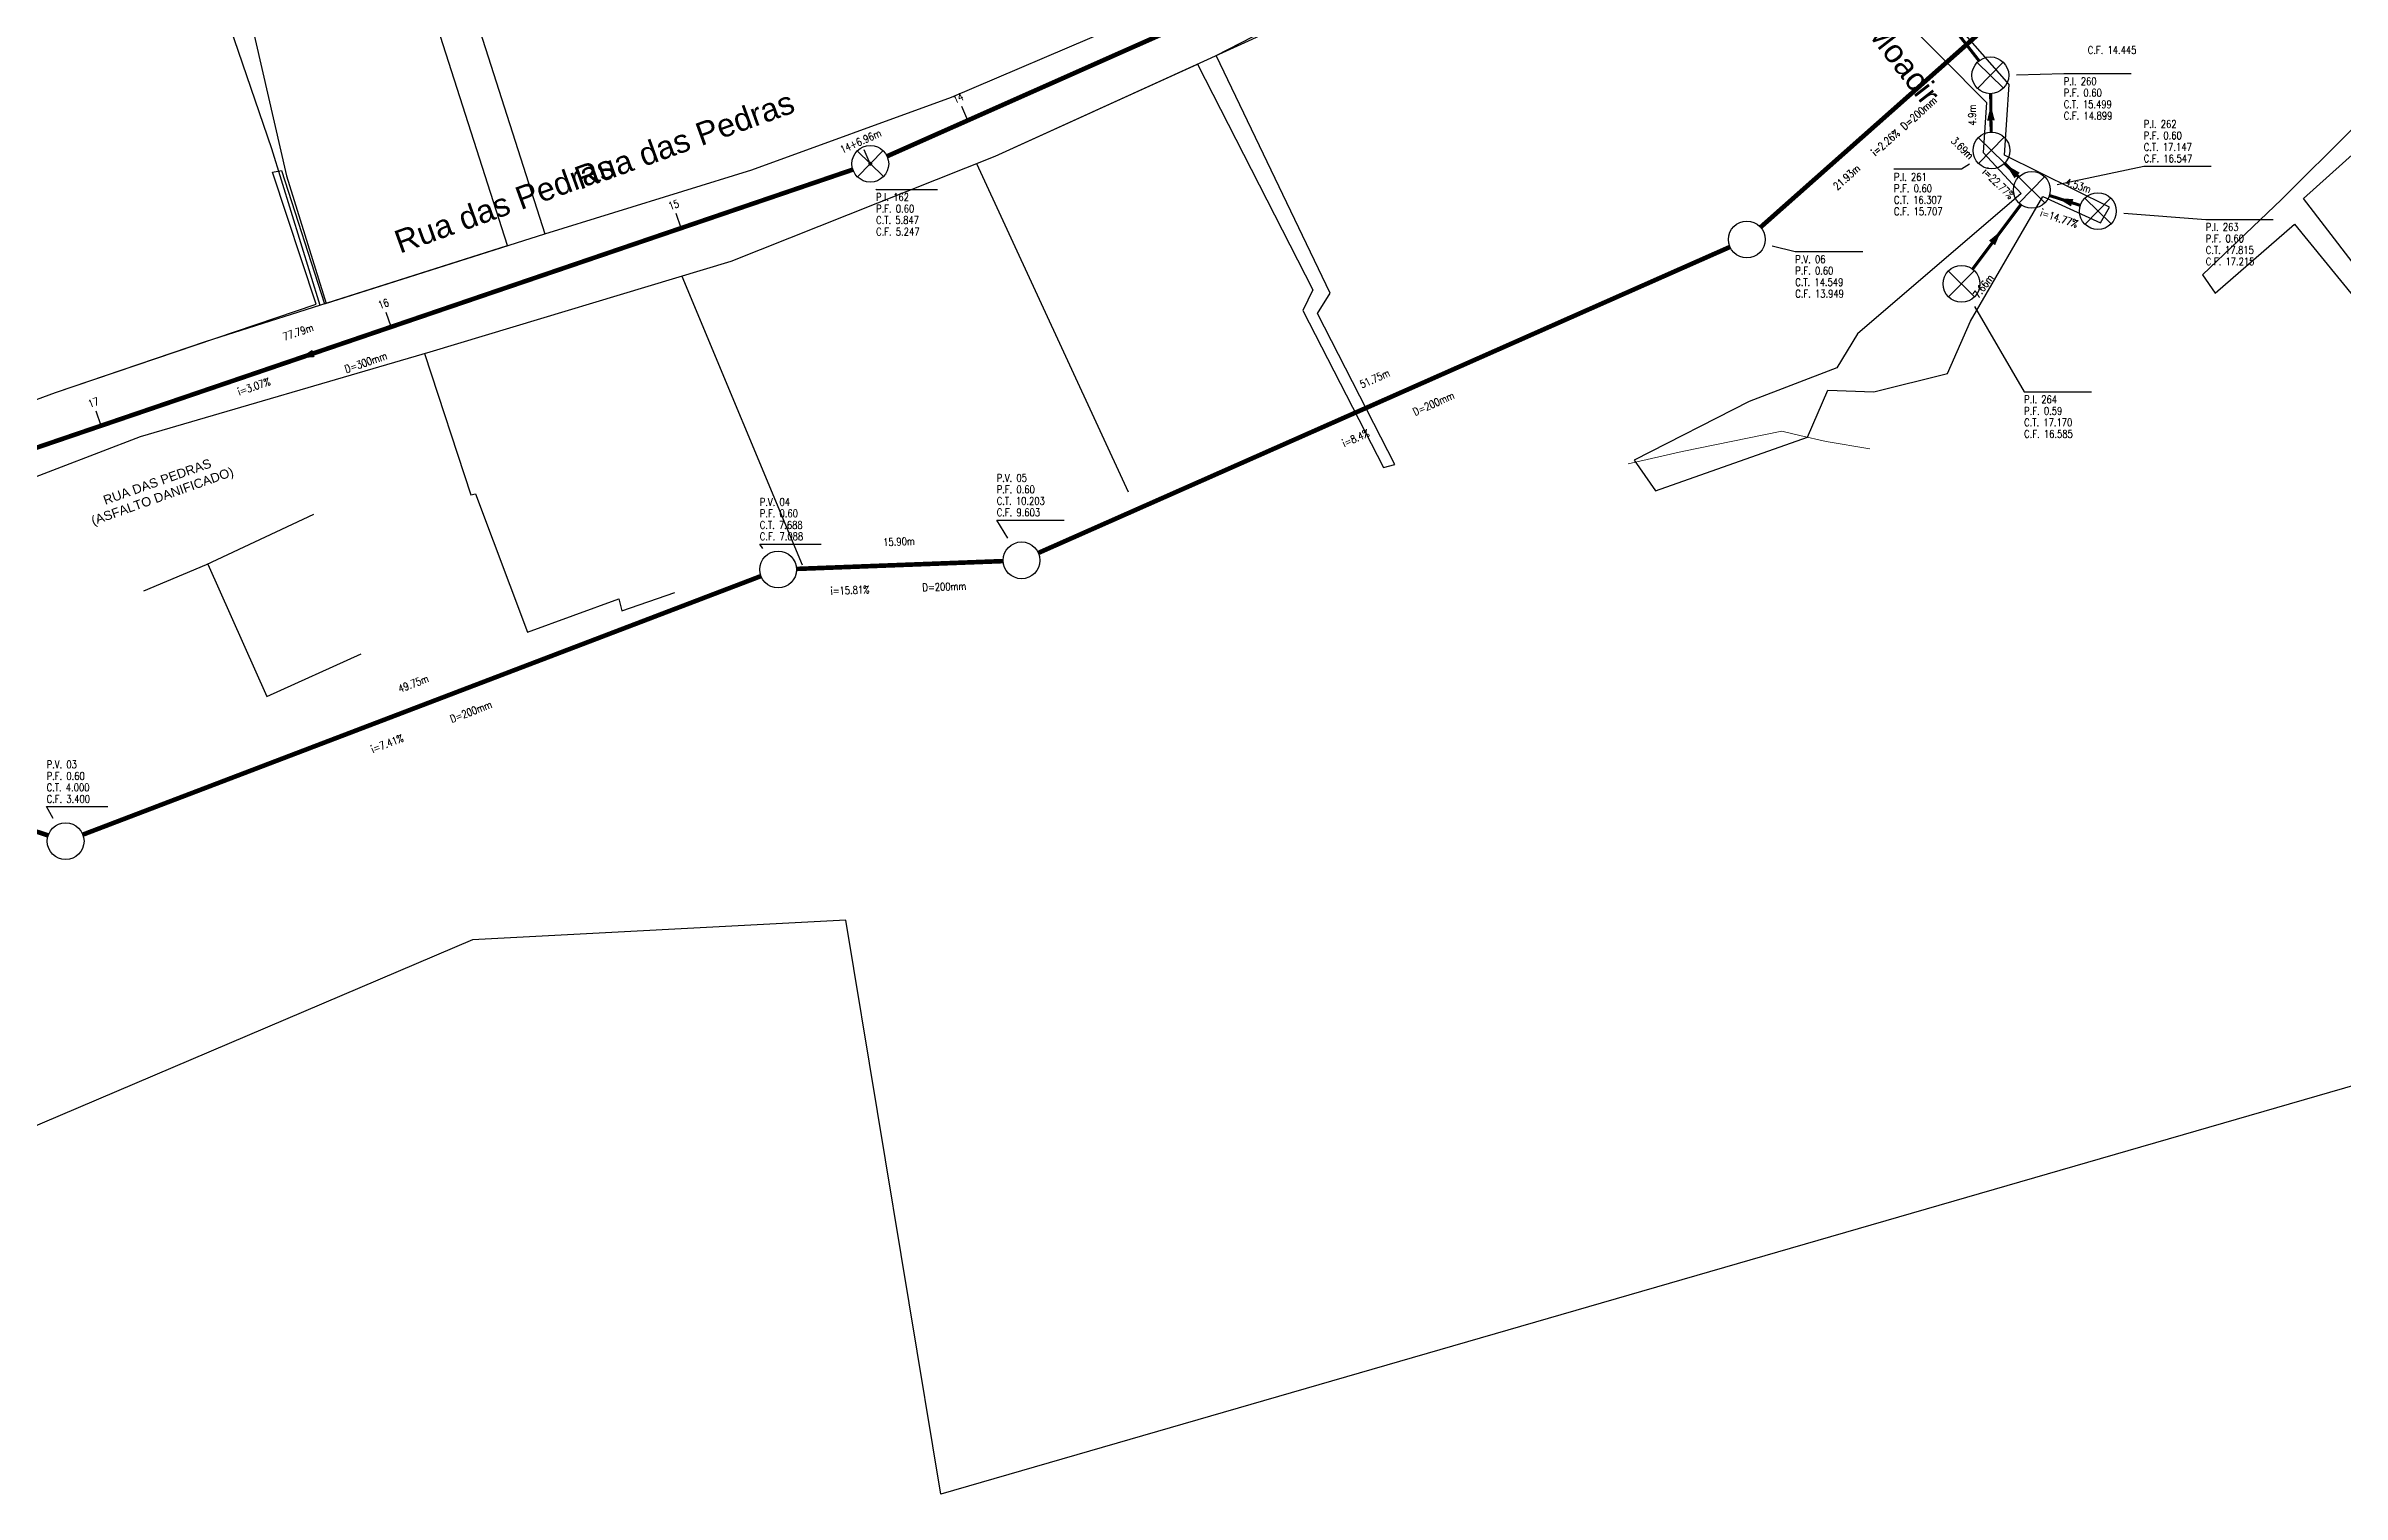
# Model space of a CAD drawing. Extents: x -289 to 361868, y -200 to 7352041.
# Drawn here: x 361361.9 to 361511.7, y 7351522.2 to 7351616.7 of the extents above; entities that cross this region are included whole.
import ezdxf
from ezdxf.enums import TextEntityAlignment as Align

# ---------------------------------------------------------------- set-up
doc = ezdxf.new("R2010")
doc.units = 0
doc.layers.add('LT-MURO', color=4, linetype='Continuous', lineweight=13)
doc.layers.add('LT-TEXTO-RUA', color=170, linetype='Continuous', lineweight=15)
for name, color, linetype in [('PONTOS-Caixas - Esgoto_U', 1, 'Continuous'), ('PONTOS-CAIXAS_U', 1, 'Continuous'), ('PS_IND_COMPRIMENTO', 7, 'Continuous'), ('PS_IND_DIAMETRO', 7, 'Continuous'), ('PS_IND_FLUXO', 3, 'Continuous'), ('PS_IND_INCLINACAO', 7, 'Continuous'), ('PS_PONTOS_IDENTIFICACAO_LIN', 7, 'Continuous'), ('PS_PONTOS_IDENTIFICACAO_TXT', 7, 'Continuous'), ('quadrasultima', 250, 'Continuous'), ('T-MARGEM', 7, 'Continuous'), ('TUBO_PVC', 1, 'Continuous'), ('ZZ-Carimbo Texto', 7, 'Continuous')]:
    doc.layers.add(name, color=color, linetype=linetype)
doc.styles.add('ARIAL', font='arial.ttf')
doc.styles.add('CARIMBO', font='arial.ttf', dxfattribs={"height": 2})
doc.styles.add('ROMANS', font='ROMANS.shx', dxfattribs={"height": 2})

# ---------------------------------------------------------------- blocks, each defined once
blk = doc.blocks.new('*U13', base_point=(4191.731, 1118.971))
for p, q in [((4191.559, 1119.139), (4191.902, 1118.803)), ((4191.898, 1119.143), (4191.563, 1118.8))]:
    blk.add_line(p, q)
blk.add_circle((4191.731, 1118.971), 0.24)
blk = doc.blocks.new('*U15', base_point=(361308.426, 7351550.49))
blk.add_circle((361308.426, 7351550.49), 0.24)
blk = doc.blocks.new('*U40')
at = {"layer": 'T-MARGEM'}
blk.add_line((0, 0), (0, 0.2), dxfattribs=at)
at = {"layer": 'T-MARGEM', "const_width": 0.025, "flags": 128}
blk.add_lwpolyline([(-0.013, 0, 1), (0.013, 0, 1)], format="xyb", close=True, dxfattribs=at)
blk = doc.blocks.new('*U41')
at = {"layer": 'T-MARGEM'}
blk.add_line((0, 0), (0, 0.2), dxfattribs=at)
at = {"layer": 'T-MARGEM', "const_width": 0.025, "flags": 128}
blk.add_lwpolyline([(-0.013, 0, 1), (0.013, 0, 1)], format="xyb", close=True, dxfattribs=at)
blk = doc.blocks.new('*U42')
at = {"layer": 'T-MARGEM'}
blk.add_line((0, 0), (0, 0.2), dxfattribs=at)
at = {"layer": 'T-MARGEM', "const_width": 0.025, "flags": 128}
blk.add_lwpolyline([(-0.013, 0, 1), (0.013, 0, 1)], format="xyb", close=True, dxfattribs=at)
blk = doc.blocks.new('*U43')
at = {"layer": 'T-MARGEM'}
blk.add_line((0, 0), (0, 0.2), dxfattribs=at)
at = {"layer": 'T-MARGEM', "const_width": 0.025, "flags": 128}
blk.add_lwpolyline([(-0.013, 0, 1), (0.013, 0, 1)], format="xyb", close=True, dxfattribs=at)
blk = doc.blocks.new('*U44')
at = {"layer": 'T-MARGEM'}
blk.add_line((0, 0), (0, 0.2), dxfattribs=at)
at = {"layer": 'T-MARGEM', "const_width": 0.025, "flags": 128}
blk.add_lwpolyline([(-0.013, 0, 1), (0.013, 0, 1)], format="xyb", close=True, dxfattribs=at)

msp = doc.modelspace()

# ---------------------------------------------------------------- linework, layer by layer
for p, q in [((361414.83, 7351609.83), (361416.55, 7351608.16)), ((361416.53, 7351609.85), (361414.85, 7351608.14))]:
    msp.add_line(p, q)
msp.add_circle((361415.69, 7351608.99), 1.2)
at = {"layer": 'LT-MURO', "elevation": 9.88}
msp.add_lwpolyline([(361465.14, 7351589.41), (361468.66, 7351590.22), (361475.17, 7351591.54), (361476.34, 7351591.25), (361478.07, 7351590.87), (361480.92, 7351590.38)], dxfattribs=at)
at = {"layer": 'PS_IND_FLUXO'}
for points in [[(361488.82, 7351611.81, 0.5, 0, 0), (361488.81, 7351612.81, 0, 0, 0)], [(361481.24, 7351611.46, 0.2, 0, 0), (361480.94, 7351611.19, 0, 0, 0)], [(361490.53, 7351608.22, 0.5, 0, 0), (361489.81, 7351608.92, 0, 0, 0)], [(361494.12, 7351606.44, 0.5, 0, 0), (361493.17, 7351606.75, 0, 0, 0)], [(361488.89, 7351603.82, 0.5, 0, 0), (361489.49, 7351604.62, 0, 0, 0)], [(361379.35, 7351596.61, 0.5, 0, 0), (361378.4, 7351596.29, 0, 0, 0)], [(361449.41, 7351593.66, 0.2, 0, 0), (361449.04, 7351593.5, 0, 0, 0)], [(361417.81, 7351582.82, 0.2, 0, 0), (361417.41, 7351582.8, 0, 0, 0)], [(361386.61, 7351573.72, 0.2, 0, 0), (361386.24, 7351573.57, 0, 0, 0)]]:
    msp.add_lwpolyline(points, format="xyseb", dxfattribs=at)
at = {"layer": 'PS_PONTOS_IDENTIFICACAO_LIN', "linetype": 'Continuous'}
for points in [[(361490.48, 7351614.8), (361493.57, 7351614.87), (361497.97, 7351614.87)], [(361490.48, 7351614.8), (361493.57, 7351614.87), (361497.97, 7351614.87)], [(361487.41, 7351608.96), (361486.89, 7351608.63), (361482.49, 7351608.63)], [(361487.41, 7351608.96), (361486.89, 7351608.63), (361482.49, 7351608.63)], [(361493.15, 7351607.64), (361498.79, 7351608.83), (361503.19, 7351608.83)], [(361493.15, 7351607.64), (361498.79, 7351608.83), (361503.19, 7351608.83)], [(361416.06, 7351607.34), (361416.07, 7351607.31), (361420.07, 7351607.31)], [(361497.49, 7351605.77), (361502.84, 7351605.36), (361507.24, 7351605.36)], [(361497.49, 7351605.77), (361502.84, 7351605.36), (361507.24, 7351605.36)], [(361474.54, 7351603.64), (361476.05, 7351603.26), (361480.45, 7351603.26)], [(361474.54, 7351603.64), (361476.05, 7351603.26), (361480.45, 7351603.26)], [(361487.75, 7351599.68), (361490.99, 7351594.11), (361495.39, 7351594.11)], [(361487.75, 7351599.68), (361490.99, 7351594.11), (361495.39, 7351594.11)], [(361424.67, 7351584.56), (361423.94, 7351585.74), (361428.34, 7351585.74)], [(361424.67, 7351584.56), (361423.94, 7351585.74), (361428.34, 7351585.74)], [(361408.68, 7351583.89), (361408.48, 7351584.17), (361412.48, 7351584.17)], [(361408.68, 7351583.89), (361408.48, 7351584.17), (361412.48, 7351584.17)], [(361362.36, 7351566.27), (361361.94, 7351567.04), (361365.94, 7351567.04)], [(361362.36, 7351566.27), (361361.94, 7351567.04), (361365.94, 7351567.04)]]:
    msp.add_lwpolyline(points, dxfattribs=at)
at = {"layer": 'quadrasultima', "color": 5, "linetype": 'ByBlock', "lineweight": 30}
for points in [[(361455.73, 7351671.8), (361455.2, 7351668.36), (361454.85, 7351667.47), (361451.27, 7351664.59), (361443.7, 7351660.42), (361436.82, 7351655.75), (361432.19, 7351652.79), (361426.86, 7351649.31), (361425.51, 7351648.84), (361421.62, 7351647.34), (361418.12, 7351645.99), (361416.02, 7351643), (361409.99, 7351652.17), (361396.69, 7351648.92), (361392.68, 7351645.89), (361387.65, 7351640.72), (361383.45, 7351635.17), (361385.26, 7351633.1), (361394.45, 7351604.42)], [(361394.45, 7351604.42), (361407.95, 7351608.6), (361420.99, 7351613.34), (361431.5, 7351617.82), (361445.57, 7351624.83), (361469.32, 7351635.29), (361488.23, 7351644.2), (361507.14, 7351653.28), (361502.53, 7351666.67), (361500.12, 7351667.02), (361491.09, 7351667.12), (361471.07, 7351662.37), (361468.98, 7351670.23), (361455.73, 7351671.8)], [(361392.02, 7351603.65), (361383.08, 7351631.57), (361377.58, 7351627.72), (361372.41, 7351622.83), (361367.53, 7351619.03), (361364.28, 7351621.93), (361359.4, 7351621.68), (361348.17, 7351616.27), (361334.35, 7351608.5), (361327.97, 7351604.07), (361330.52, 7351596.55), (361323.53, 7351592.87), (361328.89, 7351581.67), (361362.52, 7351594.07), (361372.3, 7351597.38)], [(361438.25, 7351616.05), (361457.41, 7351625.9)], [(361479.74, 7351621.87), (361488.52, 7351612.99), (361488.31, 7351609.73), (361490.8, 7351607.05), (361480.11, 7351597.89), (361478.77, 7351595.67), (361473.05, 7351593.48), (361465.53, 7351589.65), (361466.92, 7351587.64), (361476.84, 7351591.14), (361478.17, 7351594.21), (361481.17, 7351594.1), (361485.99, 7351595.3), (361487.49, 7351598.71), (361492.2, 7351606.86), (361495.98, 7351605.14), (361496.56, 7351606.16), (361489.71, 7351609.55), (361490.02, 7351614.16), (361481.62, 7351623.72)], [(361479.74, 7351621.87), (361488.52, 7351612.99), (361488.31, 7351609.73), (361490.8, 7351607.05), (361480.11, 7351597.89), (361478.77, 7351595.67), (361473.05, 7351593.48), (361465.53, 7351589.65), (361466.92, 7351587.64), (361476.84, 7351591.14), (361478.17, 7351594.21), (361481.17, 7351594.1), (361485.99, 7351595.3), (361487.49, 7351598.71), (361492.2, 7351606.86), (361495.98, 7351605.14), (361496.56, 7351606.16), (361489.71, 7351609.55), (361490.02, 7351614.16), (361481.62, 7351623.72)], [(361359.4, 7351621.68), (361348.17, 7351616.27), (361334.35, 7351608.5), (361327.97, 7351604.07), (361330.52, 7351596.55), (361323.53, 7351592.87), (361328.89, 7351581.67), (361362.52, 7351594.07), (361379.52, 7351599.82), (361376.67, 7351608.44), (361377.27, 7351608.54), (361380.07, 7351599.85), (361394.45, 7351604.42), (361407.95, 7351608.6), (361420.99, 7351613.34), (361431.5, 7351617.82)], [(361354.45, 7351585.96), (361368.06, 7351591.19), (361386.96, 7351596.71), (361406.61, 7351602.63), (361423.83, 7351609.48), (361441.85, 7351617.69)], [(361519.25, 7351617.57), (361517.49, 7351616.2), (361512.45, 7351611.32), (361507.78, 7351606.65), (361502.62, 7351601.75), (361503.46, 7351600.54), (361508.64, 7351605.05), (361514.44, 7351597.93), (361515.35, 7351598.74), (361509.22, 7351606.72), (361518.33, 7351614.89), (361523.2, 7351617.88)], [(361519.25, 7351617.57), (361517.49, 7351616.2), (361512.45, 7351611.32), (361507.78, 7351606.65), (361502.62, 7351601.75), (361503.46, 7351600.54), (361508.64, 7351605.05), (361514.44, 7351597.93), (361515.35, 7351598.74), (361509.22, 7351606.72), (361518.33, 7351614.89), (361523.2, 7351617.88)], [(361354.45, 7351585.96), (361368.06, 7351591.19), (361386.96, 7351596.71), (361406.61, 7351602.63), (361423.83, 7351609.48), (361437.04, 7351615.48)], [(361372.3, 7351597.38), (361392.02, 7351603.65)], [(361549.72, 7351559.61), (361420.3, 7351522.18), (361414.09, 7351559.62), (361389.72, 7351558.35), (361337.07, 7351535.92)], [(361549.72, 7351559.61), (361420.3, 7351522.18), (361414.09, 7351559.62), (361389.72, 7351558.35), (361337.07, 7351535.92)]]:
    msp.add_lwpolyline(points, dxfattribs=at)
at = {"layer": 'quadrasultima', "color": 2, "lineweight": 30}
for points in [[(361375.39, 7351625.65), (361375.76, 7351618.93), (361375.18, 7351618.71), (361377.59, 7351608.21), (361380.18, 7351599.88)], [(361372.26, 7351622.71), (361376.61, 7351609.98), (361379.77, 7351599.75)], [(361437.04, 7351615.48), (361444.57, 7351600.76), (361443.92, 7351599.41), (361449.17, 7351589.16), (361449.91, 7351589.36), (361444.88, 7351599.22), (361445.7, 7351600.55), (361438.25, 7351616.05)]]:
    msp.add_lwpolyline(points, dxfattribs=at)
at = {"layer": 'quadrasultima', "flags": 128}
for points in [[(361422.63, 7351609.01), (361432.52, 7351587.59)], [(361403.39, 7351601.66), (361411.24, 7351582.81)], [(361386.6, 7351596.61), (361389.63, 7351587.39), (361389.92, 7351587.45), (361393.32, 7351578.43)], [(361379.36, 7351586.11), (361372.35, 7351582.82), (361368.26, 7351581.09)], [(361372.46, 7351582.87), (361376.31, 7351574.22), (361382.47, 7351577)], [(361393.32, 7351578.43), (361399.27, 7351580.59), (361399.47, 7351579.81), (361402.93, 7351581.02)]]:
    msp.add_lwpolyline(points, dxfattribs=at)
at = {"layer": 'TUBO_PVC', "linetype": 'Continuous', "const_width": 0.3}
msp.add_lwpolyline([(361416.79, 7351609.48), (361472.24, 7351634.1)], dxfattribs=at)
at = {"layer": 'TUBO_PVC'}
for points, const_width in [([(361474.08, 7351633.64), (361488.04, 7351615.71)], 0.2), ([(361473.78, 7351604.84), (361488.4, 7351617.8)], 0.3), ([(361488.8, 7351613.56), (361488.83, 7351611.06)], 0.2), ([(361489.71, 7351609.02), (361490.63, 7351608.12)], 0.2), ([(361414.56, 7351608.61), (361343.2, 7351584.3)], 0.3), ([(361490.77, 7351606.32), (361487.62, 7351602.11)], 0.2), ([(361492.63, 7351606.92), (361494.65, 7351606.27)], 0.2), ([(361426.65, 7351583.59), (361471.79, 7351603.56)], 0.3), ([(361364.3, 7351565.21), (361408.55, 7351582.08)], 0.3), ([(361410.87, 7351582.55), (361424.36, 7351583.06)], 0.3), ([(361362.04, 7351565.16), (361346.01, 7351570.41)], 0.3)]:
    msp.add_lwpolyline(points, dxfattribs=dict(at, const_width=const_width))

# ---------------------------------------------------------------- block references
at = {"layer": 'PONTOS-Caixas - Esgoto_U', "xscale": 5, "yscale": 5, "zscale": 5}
for p in [(361488.78, 7351614.76), (361488.85, 7351609.86), (361491.49, 7351607.28), (361495.8, 7351605.9), (361486.9, 7351601.15)]:
    msp.add_blockref('*U13', p, dxfattribs=at)
at = {"layer": 'PONTOS-CAIXAS_U', "xscale": 5, "yscale": 5, "zscale": 5}
for name, p, rotation in [('*U40', (361422.06, 7351611.82), 23.93832450469354), ('*U41', (361415.69, 7351608.99), 23.93832450469354), ('*U42', (361403.35, 7351604.79), 18.81338314192282), ('*U43', (361384.42, 7351598.34), 18.81338314192282), ('*U44', (361365.49, 7351591.89), 18.81338314192282)]:
    msp.add_blockref(name, p, dxfattribs=dict(at, rotation=rotation))
for p in [(361472.89, 7351604.05), (361409.67, 7351582.51), (361425.56, 7351583.11), (361363.18, 7351564.78)]:
    msp.add_blockref('*U15', p, dxfattribs=at)

# ---------------------------------------------------------------- texts
at = {"layer": 'LT-TEXTO-RUA', "ltscale": 4, "insert": (361362.05, 7351586.05, 1487.01), "char_height": 0.6, "width": 14.8636, "attachment_point": 1, "rotation": 19.4829, "style": 'ARIAL'}
msp.add_mtext('\\pxqc;RUA DAS PEDRAS\\P(ASFALTO DANIFICADO)', dxfattribs=at)
at = {"layer": 'PS_IND_COMPRIMENTO', "style": 'ROMANS', "width": 0.8}
for s, rotation, p in [('4.9m', 90.8677, (361487.59, 7351612.16)), ('3.69m', 315.596, (361486.96, 7351610.01)), ('21.93m', 41.5659, (361479.4, 7351608.11)), ('4.53m', 342.1866, (361494.52, 7351607.56)), ('7.66m', 53.1931, (361488.32, 7351601)), ('77.79m', 18.8134, (361378.35, 7351598.01)), ('51.75m', 23.864, (361448.61, 7351594.97)), ('15.90m', 2.1649, (361417.56, 7351584.33)), ('49.75m', 20.8716, (361385.88, 7351575.07))]:
    msp.add_text(s, height=0.5, rotation=rotation, dxfattribs=at).set_placement(p, align=Align.MIDDLE_CENTER)
at = {"layer": 'PS_IND_DIAMETRO', "style": 'ROMANS', "width": 0.8}
for s, rotation, p in [('D=200mm', 41.5659, (361484.11, 7351612.29)), ('D=300mm', 18.8134, (361382.77, 7351596.03)), ('D=200mm', 23.864, (361452.45, 7351593.34)), ('D=200mm', 2.1649, (361420.52, 7351581.39)), ('D=200mm', 20.8716, (361389.63, 7351573.24))]:
    msp.add_text(s, height=0.5, rotation=rotation, dxfattribs=at).set_placement(p, align=Align.MIDDLE_CENTER)
at = {"layer": 'PS_IND_INCLINACAO', "style": 'ROMANS', "width": 0.8}
for s, rotation, p in [('i=2.26%', 41.5659, (361481.94, 7351610.37)), ('i=22.77%', 315.596, (361489.31, 7351607.7)), ('i=14.77%', 342.1866, (361493.27, 7351605.43)), ('i=3.07%', 18.8134, (361375.47, 7351594.45)), ('i=8.4%', 23.864, (361447.37, 7351591.09)), ('i=15.81%', 2.1649, (361414.37, 7351581.16)), ('i=7.41%', 20.8716, (361384.16, 7351571.15))]:
    msp.add_text(s, height=0.5, rotation=rotation, dxfattribs=at).set_placement(p, align=Align.MIDDLE_CENTER)
at = {"layer": 'PS_PONTOS_IDENTIFICACAO_TXT', "style": 'ROMANS', "width": 0.8}
for s, p in [('C.F. 14.445', (361495.14, 7351616.16)), ('P.I. 260', (361493.57, 7351614.12)), ('P.F. 0.60', (361493.57, 7351613.37)), ('C.T. 15.499', (361493.57, 7351612.62)), ('C.F. 14.899', (361493.57, 7351611.87)), ('P.I. 262', (361498.79, 7351611.33)), ('P.F. 0.60', (361498.79, 7351610.58)), ('C.T. 17.147', (361498.79, 7351609.83)), ('C.F. 16.547', (361498.79, 7351609.08)), ('P.I. 261', (361482.49, 7351607.88)), ('P.F. 0.60', (361482.49, 7351607.13)), ('P.I. 162', (361416.07, 7351606.56)), ('P.F. 0.60', (361416.07, 7351605.81)), ('C.T. 16.307', (361482.49, 7351606.38)), ('C.F. 15.707', (361482.49, 7351605.63)), ('C.T. 5.847', (361416.07, 7351605.06)), ('C.F. 5.247', (361416.07, 7351604.31)), ('P.I. 263', (361502.84, 7351604.61)), ('P.V. 06', (361476.05, 7351602.51)), ('C.T. 17.815', (361502.84, 7351603.11)), ('P.F. 0.60', (361502.84, 7351603.86)), ('C.T. 14.549', (361476.05, 7351601.01)), ('P.F. 0.60', (361476.05, 7351601.76)), ('C.F. 17.215', (361502.84, 7351602.36)), ('C.F. 13.949', (361476.05, 7351600.26)), ('P.I. 264', (361490.99, 7351593.36)), ('P.F. 0.59', (361490.99, 7351592.61)), ('C.T. 17.170', (361490.99, 7351591.86)), ('C.F. 16.585', (361490.99, 7351591.11)), ('P.V. 05', (361423.94, 7351588.24)), ('P.V. 04', (361408.48, 7351586.67)), ('C.T. 10.203', (361423.94, 7351586.74)), ('P.F. 0.60', (361423.94, 7351587.49)), ('C.T. 7.688', (361408.48, 7351585.17)), ('P.F. 0.60', (361408.48, 7351585.92)), ('C.F. 9.603', (361423.94, 7351585.99)), ('C.F. 7.088', (361408.48, 7351584.42)), ('P.V. 03', (361361.94, 7351569.54)), ('C.T. 4.000', (361361.94, 7351568.04)), ('P.F. 0.60', (361361.94, 7351568.79)), ('C.F. 3.400', (361361.94, 7351567.29))]:
    msp.add_text(s, height=0.5, dxfattribs=at).set_placement(p)
for s, rotation, p in [('14', 23.9383, (361421.52, 7351613.05)), ('14+6.96m', 23.9383, (361415.16, 7351610.23)), ('15', 18.8134, (361402.94, 7351606.07)), ('16', 18.8134, (361384, 7351599.62)), ('17', 18.8134, (361365.07, 7351593.17))]:
    msp.add_text(s, height=0.5, rotation=rotation, dxfattribs=at).set_placement(p, align=Align.CENTER)
at = {"layer": 'ZZ-Carimbo Texto', "style": 'CARIMBO'}
for s, rotation, p in [('Beco do Moacir', 307.7622, (361480.57, 7351618.9)), ('Rua das Pedras', 19.8504, (361403.56, 7351610.54)), ('Rua das Pedras', 19.8504, (361391.8, 7351606.37)), ('Rua das Pedras', 19.8504, (361391.8, 7351606.37))]:
    msp.add_text(s, height=1.5, rotation=rotation, dxfattribs=at).set_placement(p, align=Align.MIDDLE_CENTER)

doc.saveas('drawing.dxf')
